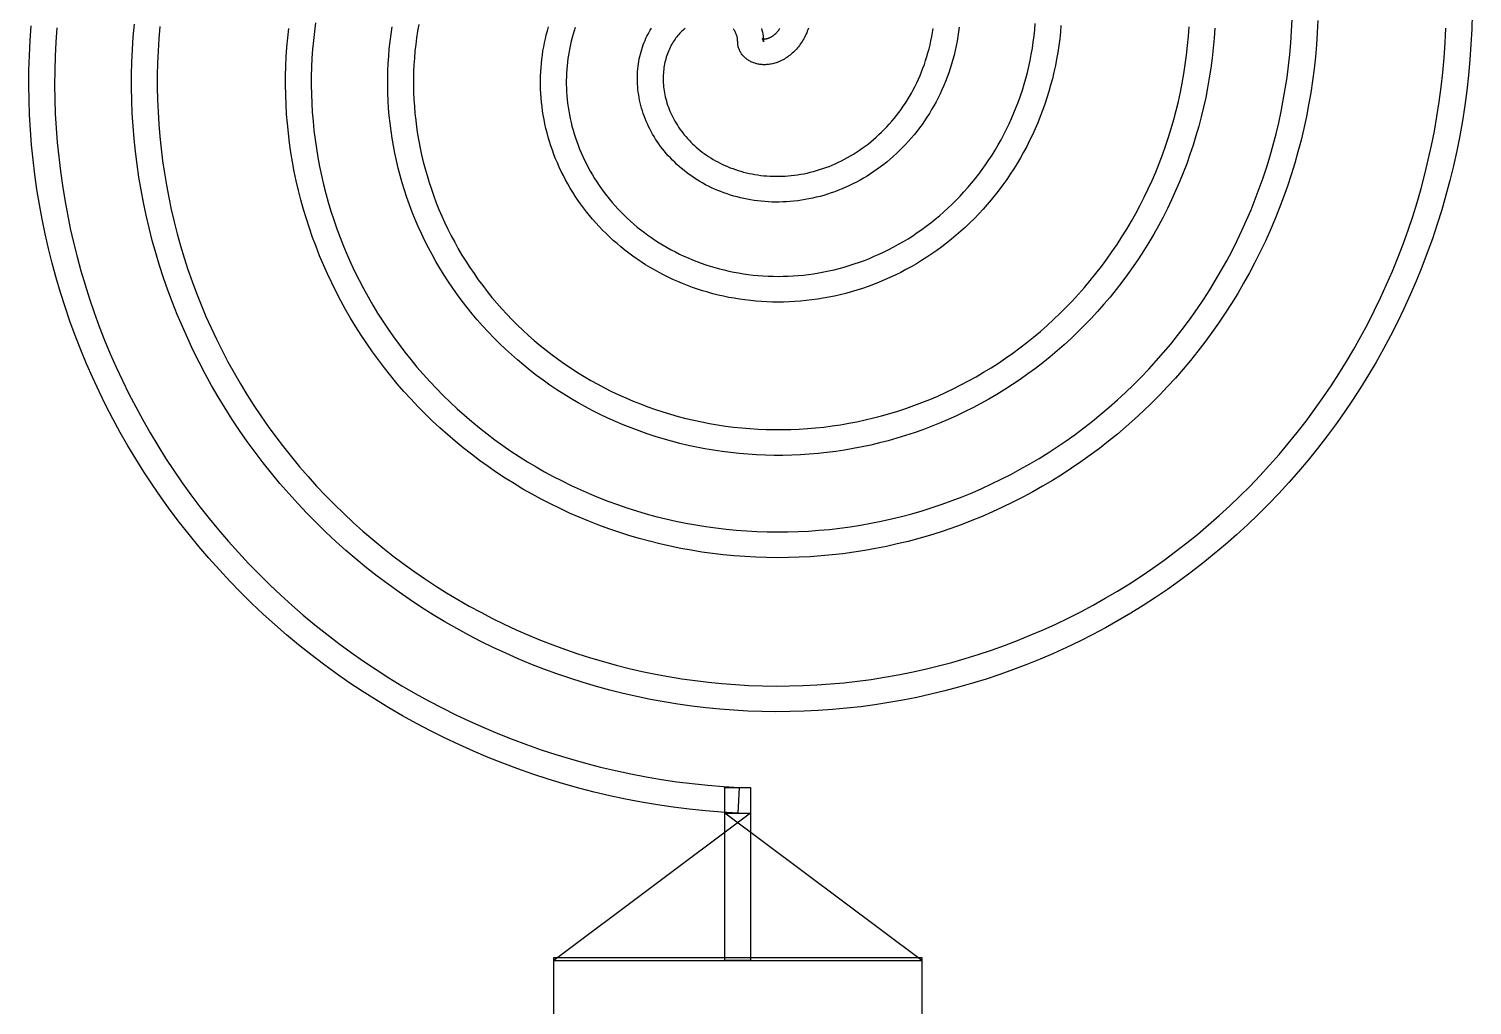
# Model space of a CAD drawing. Extents: x 3 to 23, y 13 to 118.
# Drawn here: x 3.07 to 22.68, y 52.09 to 65.36 of the extents above; entities that cross this region are included whole.
import ezdxf

# ---------------------------------------------------------------- set-up
doc = ezdxf.new("R2010")
doc.units = 0
doc.layers.get('0').update_dxf_attribs({"linetype": 'CONTINUOUS'})

msp = doc.modelspace()

# ---------------------------------------------------------------- linework, layer by layer
at = {"color": 0}
for points in [[(22.6789, 65.5694), (22.6731, 65.3599), (22.6628, 65.1508), (22.6481, 64.9421), (22.6292, 64.7342), (22.6057, 64.5268), (22.5781, 64.3203), (22.5461, 64.1146), (22.5099, 63.9097), (22.4693, 63.7061), (22.4246, 63.5036), (22.3757, 63.3022), (22.3226, 63.1022), (22.2654, 62.9036), (22.204, 62.7064), (22.1388, 62.5108), (22.0693, 62.3169), (21.996, 62.1247), (21.9188, 61.9343), (21.8375, 61.7458), (21.7525, 61.5593), (21.6636, 61.3749), (21.5711, 61.1925), (21.4747, 61.0124), (21.3749, 60.8344), (21.2713, 60.659), (21.1642, 60.486), (21.0536, 60.3153), (20.9397, 60.1472), (20.8224, 59.9819), (20.7017, 59.8192), (20.5778, 59.6593), (20.4507, 59.5022), (20.3204, 59.3481), (20.1872, 59.1968), (20.051, 59.0486), (19.9118, 58.9035), (19.7697, 58.7614), (19.625, 58.6226), (19.4774, 58.4871), (19.3272, 58.3547), (19.1746, 58.2258), (19.0193, 58.1003), (18.8618, 57.9782), (18.7018, 57.8596), (18.5396, 57.7444), (18.3751, 57.6331), (18.2086, 57.5251), (18.0401, 57.4208), (17.8696, 57.3204), (17.6974, 57.2236), (17.5232, 57.1306), (17.3474, 57.0413), (17.1699, 56.9558), (16.991, 56.8743), (16.8104, 56.7967), (16.6286, 56.7228), (16.4456, 56.6531), (16.2613, 56.5871), (16.0758, 56.5251), (15.8894, 56.4672), (15.7021, 56.4133), (15.5139, 56.3635), (15.3249, 56.3175), (15.1351, 56.2757), (14.9449, 56.2379), (14.754, 56.2042), (14.5628, 56.1744), (14.3712, 56.1489), (14.1794, 56.1274), (13.9875, 56.1099), (13.7954, 56.0964), (13.6033, 56.0871), (13.4114, 56.0818), (13.2196, 56.0806), (13.0279, 56.0832), (12.8368, 56.09), (12.646, 56.1008), (12.4557, 56.1157), (12.2661, 56.1344), (12.0771, 56.1571), (11.8889, 56.1839), (11.7016, 56.2144), (11.515, 56.2489), (11.3296, 56.2872), (11.1453, 56.3294), (10.9621, 56.3754), (10.7802, 56.4253), (10.5994, 56.4788), (10.4203, 56.536), (10.2425, 56.5969), (10.0663, 56.6615), (9.89165, 56.7297), (9.71892, 56.8015), (9.54779, 56.8768), (9.37847, 56.9556), (9.2111, 57.0376), (9.04585, 57.1233), (8.88249, 57.2122), (8.72125, 57.3044), (8.56222, 57.4), (8.40554, 57.4986), (8.25108, 57.6004), (8.09901, 57.7054), (7.94943, 57.8133), (7.80236, 57.9243), (7.65776, 58.0381), (7.51585, 58.1549), (7.37668, 58.2743), (7.24013, 58.3965), (7.10639, 58.5215), (6.97542, 58.6492), (6.84739, 58.7792), (6.72239, 58.9118), (6.60026, 59.0468), (6.48112, 59.1843), (6.36513, 59.3239), (6.25222, 59.4658), (6.14253, 59.6099), (6.03614, 59.756), (5.93278, 59.9042), (5.83279, 60.0542), (5.73611, 60.2061), (5.64279, 60.3599), (5.55279, 60.5154), (5.46625, 60.6725), (5.38319, 60.8311), (5.3036, 60.9914), (5.22738, 61.1529), (5.15483, 61.3158), (5.08572, 61.4801), (5.02029, 61.6456), (4.95833, 61.8119), (4.90001, 61.9796), (4.84526, 62.1481), (4.79417, 62.3175), (4.74681, 62.4876), (4.70307, 62.6586), (4.66292, 62.8301), (4.62651, 63.0024), (4.59375, 63.1749), (4.56472, 63.3479), (4.53928, 63.5214), (4.51764, 63.695), (4.49957, 63.8687), (4.48529, 64.0426), (4.47461, 64.2165), (4.46767, 64.3904), (4.46446, 64.5642), (4.46474, 64.7376), (4.46875, 64.9108), (4.4764, 65.0837), (4.48779, 65.2561), (4.50265, 65.4281)], [(3.4496, 65.3783), (3.43599, 65.1843), (3.42638, 64.99), (3.42096, 64.7951), (3.4196, 64.6), (3.42236, 64.4046), (3.42914, 64.209), (3.44026, 64.0135), (3.45529, 63.8179), (3.47461, 63.6225), (3.49804, 63.4274), (3.52556, 63.2324), (3.55724, 63.0379), (3.59293, 62.8438), (3.63292, 62.6503), (3.67692, 62.4574), (3.72499, 62.2653), (3.77724, 62.0739), (3.83361, 61.8835), (3.89388, 61.694), (3.95833, 61.5057), (4.02681, 61.3186), (4.09928, 61.1326), (4.17583, 60.9481), (4.25624, 60.7649), (4.34056, 60.5833), (4.42876, 60.4032), (4.521, 60.2249), (4.61697, 60.0482), (4.71679, 59.8735), (4.82026, 59.7007), (4.92763, 59.5299), (5.03874, 59.3611), (5.15332, 59.1946), (5.27165, 59.0303), (5.39361, 58.8682), (5.51904, 58.7086), (5.64789, 58.5515), (5.78028, 58.3971), (5.91596, 58.2451), (6.05501, 58.096), (6.19738, 57.9496), (6.34293, 57.806), (6.49164, 57.6654), (6.64344, 57.5278), (6.79833, 57.3932), (6.95611, 57.2617), (7.11697, 57.1335), (7.28054, 57.0085), (7.44694, 56.8868), (7.6161, 56.7686), (7.78792, 56.6538), (7.96224, 56.5425), (8.13917, 56.4347), (8.31847, 56.3306), (8.50017, 56.2301), (8.68419, 56.1333), (8.87028, 56.0404), (9.0586, 55.9513), (9.24903, 55.8661), (9.4414, 55.7847), (9.63558, 55.7074), (9.83165, 55.634), (10.0295, 55.5649), (10.2289, 55.4996), (10.4298, 55.4386), (10.6324, 55.3818), (10.8361, 55.3292), (11.0412, 55.2807), (11.2476, 55.2365), (11.4551, 55.1967), (11.6636, 55.1613), (11.873, 55.1301), (12.0835, 55.1033), (12.2944, 55.081), (12.5062, 55.0631), (12.7185, 55.0494), (12.7, 54.7), (12.7, 54.7), (12.4803, 54.714), (12.2612, 54.7325), (12.0429, 54.7557), (11.8253, 54.7833), (11.6086, 54.8156), (11.3928, 54.8524), (11.1781, 54.8936), (10.9645, 54.9392), (10.7522, 54.9893), (10.5412, 55.0437), (10.3317, 55.1026), (10.1236, 55.1658), (9.91721, 55.2333), (9.71251, 55.305), (9.5096, 55.3808), (9.30849, 55.461), (9.10932, 55.5451), (8.91222, 55.6333), (8.71724, 55.7257), (8.52447, 55.8218), (8.33404, 55.9221), (8.14583, 56.0261), (7.96029, 56.1339), (7.77707, 56.2454), (7.59651, 56.3607), (7.41862, 56.4796), (7.24349, 56.6021), (7.07113, 56.7282), (6.90153, 56.8576), (6.73503, 56.9904), (6.5715, 57.1265), (6.41114, 57.266), (6.2539, 57.4086), (6.09972, 57.5542), (5.949, 57.7029), (5.80154, 57.8546), (5.6575, 58.0092), (5.51682, 58.1665), (5.37972, 58.3267), (5.2461, 58.4894), (5.1161, 58.6549), (4.98986, 58.8228), (4.86724, 58.9931), (4.74832, 59.1657), (4.63336, 59.3406), (4.52208, 59.5176), (4.41471, 59.6967), (4.31125, 59.8779), (4.21164, 60.061), (4.11626, 60.2458), (4.02474, 60.4325), (3.93722, 60.6208), (3.85389, 60.8107), (3.77458, 61.0021), (3.69943, 61.1949), (3.62847, 61.389), (3.56168, 61.5843), (3.49903, 61.7807), (3.44054, 61.9782), (3.38639, 62.1767), (3.33653, 62.376), (3.29085, 62.576), (3.24946, 62.7767), (3.21235, 62.9781), (3.17947, 63.1799), (3.15099, 63.3821), (3.12668, 63.5846), (3.10667, 63.7874), (3.09099, 63.9901), (3.07958, 64.1931), (3.07249, 64.396), (3.06961, 64.5987), (3.07096, 64.8012), (3.07667, 65.0035), (3.08664, 65.2051), (3.10069, 65.4065)], [(4.85097, 65.3942), (4.83664, 65.2296), (4.82596, 65.0646), (4.81863, 64.899), (4.81472, 64.7332), (4.81429, 64.5671), (4.81749, 64.4007), (4.82417, 64.2343), (4.83431, 64.0676), (4.84804, 63.9011), (4.86529, 63.7347), (4.88612, 63.5683), (4.91043, 63.4024), (4.93821, 63.2365), (4.96957, 63.0711), (5.00456, 62.9063), (5.04292, 62.7418), (5.08485, 62.5781), (5.13043, 62.415), (5.17931, 62.2526), (5.23167, 62.0911), (5.28765, 61.9306), (5.34694, 61.771), (5.40972, 61.6124), (5.47597, 61.455), (5.54557, 61.2987), (5.6186, 61.1439), (5.69488, 60.9903), (5.77458, 60.8381), (5.85764, 60.6875), (5.9439, 60.5383), (6.03331, 60.391), (6.12608, 60.2451), (6.22194, 60.1013), (6.32096, 59.9592), (6.42318, 59.819), (6.52849, 59.6808), (6.63683, 59.5447), (6.74804, 59.4107), (6.86219, 59.2789), (6.97944, 59.1493), (7.09944, 59.0221), (7.22239, 58.8972), (7.34793, 58.7747), (7.47624, 58.6549), (7.60736, 58.5375), (7.741, 58.4228), (7.87722, 58.3107), (8.01594, 58.2015), (8.15722, 58.095), (8.30083, 57.9914), (8.44683, 57.8906), (8.59517, 57.7928), (8.74556, 57.6981), (8.89833, 57.6064), (9.05306, 57.5178), (9.20985, 57.4324), (9.36876, 57.3501), (9.52946, 57.2712), (9.69206, 57.1956), (9.85639, 57.1233), (10.0225, 57.0543), (10.1902, 56.9889), (10.3594, 56.9268), (10.5303, 56.8683), (10.7025, 56.8132), (10.876, 56.7618), (11.0508, 56.714), (11.2269, 56.6697), (11.404, 56.6292), (11.5824, 56.5924), (11.7615, 56.5592), (11.9417, 56.5299), (12.1225, 56.5042), (12.3041, 56.4824), (12.4865, 56.4643), (12.6694, 56.45), (12.8529, 56.4397), (13.0367, 56.4332), (13.2208, 56.4304), (13.4053, 56.4317), (13.59, 56.4368), (13.7747, 56.4458), (13.9594, 56.4588), (14.144, 56.4756), (14.3285, 56.4963), (14.5128, 56.5208), (14.6968, 56.5494), (14.8803, 56.5819), (15.0633, 56.6182), (15.2458, 56.6585), (15.4278, 56.7026), (15.6089, 56.7507), (15.7892, 56.8025), (15.9685, 56.8583), (16.1469, 56.9179), (16.3243, 56.9812), (16.5006, 57.0485), (16.6754, 57.1196), (16.8492, 57.1943), (17.0214, 57.2728), (17.1922, 57.355), (17.3615, 57.441), (17.5292, 57.5306), (17.695, 57.6238), (17.8592, 57.7204), (18.0214, 57.8208), (18.1818, 57.9247), (18.3401, 58.0321), (18.4962, 58.1429), (18.6503, 58.2571), (18.8021, 58.3747), (18.9517, 58.4956), (19.0987, 58.6197), (19.2433, 58.7472), (19.3854, 58.8778), (19.5249, 59.0115), (19.6617, 59.1483), (19.7958, 59.2882), (19.9271, 59.431), (20.0554, 59.5767), (20.181, 59.7251), (20.3033, 59.8765), (20.4228, 60.0307), (20.539, 60.1875), (20.6521, 60.3468), (20.7619, 60.5087), (20.8685, 60.6732), (20.9717, 60.84), (21.0715, 61.0092), (21.1678, 61.1806), (21.2607, 61.3542), (21.3499, 61.53), (21.4356, 61.7079), (21.5175, 61.8876), (21.5958, 62.0694), (21.6703, 62.2529), (21.7411, 62.4383), (21.8079, 62.6253), (21.871, 62.8139), (21.9301, 63.004), (21.9853, 63.1956), (22.0365, 63.3885), (22.0836, 63.5826), (22.1268, 63.7779), (22.1658, 63.9744), (22.2008, 64.1719), (22.2317, 64.3703), (22.2583, 64.5696), (22.281, 64.7696), (22.2993, 64.9703), (22.3133, 65.1717), (22.3233, 65.3733)], [(20.5814, 65.4778), (20.574, 65.3122), (20.5633, 65.1472), (20.549, 64.9826), (20.5314, 64.8186), (20.5103, 64.6554), (20.4857, 64.4928), (20.4578, 64.331), (20.4265, 64.17), (20.3919, 64.01), (20.354, 63.851), (20.3129, 63.6931), (20.2685, 63.5362), (20.2208, 63.3807), (20.17, 63.2264), (20.116, 63.0735), (20.0589, 62.9218), (19.9988, 62.7717), (19.9354, 62.6231), (19.8692, 62.4761), (19.7999, 62.3308), (19.7276, 62.1871), (19.6526, 62.0453), (19.5746, 61.9051), (19.4939, 61.7671), (19.4103, 61.6308), (19.324, 61.4965), (19.2351, 61.3644), (19.1436, 61.2343), (19.0494, 61.1064), (18.9528, 60.9807), (18.8536, 60.8572), (18.7521, 60.7361), (18.6482, 60.6174), (18.5419, 60.501), (18.4335, 60.3869), (18.3228, 60.2754), (18.2099, 60.1665), (18.0949, 60.0601), (17.9779, 59.9564), (17.8589, 59.8553), (17.7381, 59.7568), (17.6153, 59.6611), (17.4908, 59.5682), (17.3646, 59.4781), (17.2367, 59.3907), (17.1071, 59.3061), (16.976, 59.2244), (16.8433, 59.1458), (16.7094, 59.07), (16.574, 58.9972), (16.4374, 58.9274), (16.2996, 58.8606), (16.1606, 58.7967), (16.0204, 58.736), (15.8793, 58.6782), (15.7372, 58.6236), (15.5942, 58.5721), (15.4504, 58.5236), (15.3058, 58.4782), (15.1606, 58.4361), (15.0147, 58.3969), (14.8683, 58.3611), (14.7214, 58.3283), (14.574, 58.2987), (14.4264, 58.2722), (14.2785, 58.2489), (14.1303, 58.2288), (13.9819, 58.2118), (13.8335, 58.1979), (13.685, 58.1874), (13.5367, 58.1797), (13.3883, 58.1754), (13.2403, 58.1742), (13.0925, 58.176), (12.945, 58.181), (12.7978, 58.189), (12.6511, 58.2001), (12.505, 58.2144), (12.3593, 58.2317), (12.2145, 58.2519), (12.0702, 58.2753), (11.9267, 58.3017), (11.784, 58.331), (11.6422, 58.3632), (11.5014, 58.3983), (11.3615, 58.4364), (11.2228, 58.4774), (11.0851, 58.5211), (10.9487, 58.5678), (10.8135, 58.6171), (10.6796, 58.6693), (10.5471, 58.7242), (10.416, 58.7817), (10.2862, 58.8418), (10.158, 58.9047), (10.0315, 58.9701), (9.90653, 59.0381), (9.78321, 59.1085), (9.66168, 59.1814), (9.54194, 59.2567), (9.42389, 59.3343), (9.30778, 59.4144), (9.19362, 59.4967), (9.08138, 59.5813), (8.97114, 59.6681), (8.8629, 59.7569), (8.75694, 59.8481), (8.65294, 59.9411), (8.55111, 60.0361), (8.45156, 60.1332), (8.35417, 60.2322), (8.259, 60.3331), (8.16624, 60.4356), (8.07585, 60.54), (7.98779, 60.646), (7.90224, 60.7538), (7.81901, 60.8631), (7.73833, 60.9739), (7.66, 61.0862), (7.58431, 61.2), (7.51124, 61.315), (7.44069, 61.4315), (7.37261, 61.5492), (7.30735, 61.6681), (7.24457, 61.7881), (7.18457, 61.9092), (7.12706, 62.0313), (7.07238, 62.1543), (7.0204, 62.2782), (6.97114, 62.4031), (6.92458, 62.5286), (6.88086, 62.655), (6.83974, 62.7819), (6.80154, 62.9096), (6.76594, 63.0378), (6.73318, 63.1664), (6.70335, 63.2954), (6.67611, 63.4249), (6.65181, 63.5546), (6.63015, 63.6846), (6.61139, 63.8147), (6.59526, 63.945), (6.58208, 64.0753), (6.5715, 64.2057), (6.56392, 64.336), (6.55886, 64.4662), (6.55681, 64.5963), (6.55735, 64.726), (6.56071, 64.8556), (6.56668, 64.9847), (6.57542, 65.1135), (6.58681, 65.2418), (6.60097, 65.3696)], [(6.96431, 65.4474), (6.94846, 65.3275), (6.93511, 65.2071), (6.92432, 65.0861), (6.91613, 64.9647), (6.91043, 64.8429), (6.90722, 64.7208), (6.90679, 64.5983), (6.90875, 64.4757), (6.91347, 64.3529), (6.92068, 64.23), (6.93056, 64.1071), (6.94303, 63.984), (6.95817, 63.8611), (6.97597, 63.7382), (6.99636, 63.6156), (7.01942, 63.4932), (7.04497, 63.371), (7.07335, 63.2492), (7.10433, 63.1276), (7.13781, 63.0067), (7.17389, 62.8861), (7.21278, 62.7661), (7.25401, 62.6468), (7.29807, 62.5282), (7.34457, 62.4101), (7.39378, 62.2931), (7.44542, 62.1768), (7.49972, 62.0614), (7.55653, 61.9468), (7.61567, 61.8335), (7.67751, 61.721), (7.74181, 61.6097), (7.8086, 61.4996), (7.87776, 61.3908), (7.94933, 61.2832), (8.02333, 61.1769), (8.09972, 61.0721), (8.1785, 60.9686), (8.25944, 60.8667), (8.34278, 60.7664), (8.42833, 60.6675), (8.51628, 60.5704), (8.60622, 60.475), (8.69835, 60.3813), (8.79264, 60.2894), (8.88906, 60.1993), (8.98753, 60.1112), (9.08806, 60.025), (9.19054, 59.9408), (9.29497, 59.8586), (9.40126, 59.7785), (9.50944, 59.7004), (9.61947, 59.6246), (9.73122, 59.551), (9.84483, 59.4796), (9.96013, 59.4106), (10.0769, 59.3438), (10.1954, 59.2793), (10.3154, 59.2174), (10.437, 59.1578), (10.5598, 59.1007), (10.6843, 59.0461), (10.81, 58.994), (10.9371, 58.9446), (11.0653, 58.8978), (11.1947, 58.8535), (11.3254, 58.8119), (11.4571, 58.7731), (11.5897, 58.7369), (11.7233, 58.7036), (11.8579, 58.6731), (11.9935, 58.6453), (12.1297, 58.6203), (12.2667, 58.5981), (12.4043, 58.5787), (12.5425, 58.5624), (12.6814, 58.5489), (12.8207, 58.5383), (12.9604, 58.5307), (13.1005, 58.5258), (13.241, 58.5242), (13.3817, 58.5253), (13.5226, 58.5294), (13.6636, 58.5367), (13.8047, 58.5468), (13.9457, 58.56), (14.0868, 58.5761), (14.2276, 58.5953), (14.3683, 58.6174), (14.5088, 58.6425), (14.6487, 58.6707), (14.7885, 58.7018), (14.9278, 58.736), (15.0665, 58.7732), (15.2047, 58.8133), (15.3422, 58.8564), (15.479, 58.9025), (15.615, 58.9515), (15.7503, 59.0035), (15.8846, 59.0585), (16.0179, 59.1163), (16.1501, 59.1771), (16.2814, 59.2407), (16.4115, 59.3071), (16.5403, 59.3765), (16.6679, 59.4486), (16.7942, 59.5236), (16.9189, 59.6013), (17.0424, 59.6818), (17.1642, 59.765), (17.2844, 59.8508), (17.4031, 59.9393), (17.52, 60.0306), (17.6351, 60.1243), (17.7485, 60.2207), (17.8599, 60.3196), (17.9694, 60.4208), (18.0769, 60.5247), (18.1825, 60.631), (18.286, 60.7396), (18.3872, 60.8506), (18.4863, 60.9638), (18.5831, 61.0793), (18.6776, 61.1969), (18.7697, 61.3168), (18.8596, 61.4387), (18.9468, 61.5628), (19.0317, 61.6889), (19.1139, 61.8169), (19.1936, 61.9468), (19.2706, 62.0786), (19.345, 62.2122), (19.4167, 62.3476), (19.4856, 62.4846), (19.5517, 62.6233), (19.6149, 62.7636), (19.6753, 62.9054), (19.7326, 63.0487), (19.7872, 63.1933), (19.8388, 63.3394), (19.8874, 63.4867), (19.9328, 63.6353), (19.9751, 63.785), (20.0144, 63.9357), (20.0507, 64.0876), (20.0838, 64.2404), (20.1136, 64.394), (20.1401, 64.5486), (20.1636, 64.7039), (20.1837, 64.8599), (20.2007, 65.0165), (20.2143, 65.1737), (20.2246, 65.3314), (20.2317, 65.4896)], [(19.1828, 65.3721), (19.1735, 65.236), (19.1614, 65.1003), (19.1465, 64.965), (19.1288, 64.8306), (19.1082, 64.6965), (19.0849, 64.5633), (19.0587, 64.4308), (19.0299, 64.2992), (18.9982, 64.1685), (18.964, 64.0386), (18.9271, 63.9097), (18.8875, 63.7819), (18.8453, 63.6553), (18.8004, 63.5297), (18.7531, 63.4054), (18.7032, 63.2822), (18.6508, 63.1604), (18.596, 63.04), (18.5388, 62.921), (18.4792, 62.8035), (18.4171, 62.6874), (18.3528, 62.5728), (18.2861, 62.4599), (18.2172, 62.3486), (18.1463, 62.239), (18.0729, 62.1311), (17.9976, 62.025), (17.9201, 61.9207), (17.8407, 61.8183), (17.7592, 61.7178), (17.6757, 61.6192), (17.5904, 61.5225), (17.5032, 61.4279), (17.4142, 61.3353), (17.3233, 61.2447), (17.2308, 61.1564), (17.1367, 61.0701), (17.0408, 60.986), (16.9435, 60.9042), (16.8446, 60.8244), (16.7443, 60.7471), (16.6425, 60.6719), (16.5393, 60.5992), (16.4349, 60.5287), (16.3292, 60.4606), (16.2222, 60.3949), (16.114, 60.3315), (16.0049, 60.2707), (15.8946, 60.2122), (15.7833, 60.1561), (15.6711, 60.1026), (15.5581, 60.0515), (15.4442, 60.0031), (15.3294, 59.9571), (15.214, 59.9135), (15.0979, 59.8725), (14.9813, 59.8342), (14.864, 59.7982), (14.7462, 59.765), (14.6281, 59.7342), (14.5096, 59.706), (14.3907, 59.6804), (14.2714, 59.6574), (14.1521, 59.6368), (14.0325, 59.6189), (13.9128, 59.6036), (13.7931, 59.5908), (13.6733, 59.5807), (13.5536, 59.5729), (13.434, 59.5679), (13.3146, 59.5653), (13.1954, 59.5653), (13.0766, 59.5678), (12.9578, 59.5728), (12.8396, 59.5803), (12.7218, 59.5903), (12.6044, 59.6026), (12.4876, 59.6176), (12.3714, 59.6349), (12.2559, 59.6547), (12.1409, 59.6768), (12.0268, 59.7014), (11.9134, 59.7283), (11.8008, 59.7575), (11.6892, 59.789), (11.5784, 59.8229), (11.4686, 59.859), (11.3599, 59.8974), (11.2522, 59.9379), (11.1456, 59.9807), (11.0402, 60.0256), (10.936, 60.0726), (10.8329, 60.1217), (10.7312, 60.1729), (10.6309, 60.2261), (10.5318, 60.2814), (10.4342, 60.3386), (10.3381, 60.3976), (10.2433, 60.4586), (10.1501, 60.5215), (10.0585, 60.5862), (9.96847, 60.6528), (9.88015, 60.721), (9.79335, 60.791), (9.70833, 60.8625), (9.62483, 60.9358), (9.54335, 61.0106), (9.46349, 61.0869), (9.38558, 61.1649), (9.30946, 61.2442), (9.23514, 61.325), (9.16265, 61.4071), (9.09224, 61.4906), (9.0236, 61.5754), (8.95708, 61.6614), (8.89253, 61.7486), (8.83003, 61.8369), (8.76942, 61.9265), (8.71083, 62.0169), (8.65446, 62.1086), (8.60015, 62.2011), (8.54779, 62.2946), (8.49761, 62.3889), (8.44971, 62.484), (8.40375, 62.58), (8.36003, 62.6767), (8.31847, 62.774), (8.27903, 62.8719), (8.24181, 62.9706), (8.20682, 63.0697), (8.17389, 63.1693), (8.14333, 63.2693), (8.11486, 63.3697), (8.0886, 63.4706), (8.06456, 63.5717), (8.04264, 63.6731), (8.02306, 63.7746), (8.00569, 63.8762), (7.9904, 63.9782), (7.97737, 64.08), (7.96653, 64.1819), (7.9579, 64.2838), (7.95156, 64.3856), (7.94721, 64.4872), (7.94515, 64.5886), (7.94526, 64.6899), (7.94738, 64.791), (7.95182, 64.8917), (7.95817, 64.9919), (7.96679, 65.0918), (7.97749, 65.1913), (7.99029, 65.2903), (8.00515, 65.3888)], [(8.36638, 65.4233), (8.35069, 65.3329), (8.33697, 65.2418), (8.32514, 65.1501), (8.31526, 65.0582), (8.30724, 64.9657), (8.30126, 64.8728), (8.29719, 64.7796), (8.29514, 64.686), (8.29514, 64.5922), (8.2971, 64.4982), (8.301, 64.4039), (8.30697, 64.3096), (8.315, 64.2151), (8.32497, 64.1207), (8.33708, 64.0263), (8.35124, 63.9317), (8.36735, 63.8374), (8.38558, 63.7431), (8.40582, 63.649), (8.42817, 63.5551), (8.45247, 63.4615), (8.479, 63.3683), (8.50749, 63.2754), (8.53792, 63.1828), (8.57053, 63.0907), (8.60514, 62.999), (8.64182, 62.9081), (8.68039, 62.8175), (8.72114, 62.7276), (8.76372, 62.6383), (8.80849, 62.5499), (8.85514, 62.4621), (8.90375, 62.3751), (8.95432, 62.289), (9.00678, 62.2037), (9.06142, 62.1196), (9.11778, 62.0362), (9.176, 61.9539), (9.23611, 61.8726), (9.29818, 61.7925), (9.36208, 61.7135), (9.42779, 61.6357), (9.49511, 61.5592), (9.56446, 61.4839), (9.63542, 61.4099), (9.70817, 61.3372), (9.78267, 61.266), (9.85872, 61.1962), (9.93653, 61.1279), (10.0158, 61.061), (10.0968, 60.9957), (10.1795, 60.9321), (10.2635, 60.87), (10.349, 60.8096), (10.436, 60.7508), (10.5245, 60.6939), (10.6143, 60.6386), (10.7056, 60.5853), (10.7981, 60.5336), (10.8919, 60.4839), (10.9869, 60.436), (11.0832, 60.3901), (11.1807, 60.3461), (11.2793, 60.3042), (11.379, 60.2642), (11.4797, 60.2263), (11.5815, 60.1903), (11.6842, 60.1565), (11.7879, 60.1249), (11.8924, 60.0953), (11.9978, 60.0679), (12.1039, 60.0428), (12.2108, 60.0199), (12.3185, 59.999), (12.4268, 59.9806), (12.5357, 59.9643), (12.6451, 59.9503), (12.755, 59.9386), (12.8654, 59.9293), (12.9762, 59.9222), (13.0875, 59.9176), (13.199, 59.9153), (13.3108, 59.9153), (13.4228, 59.9176), (13.535, 59.9225), (13.6472, 59.9297), (13.7596, 59.9393), (13.872, 59.9513), (13.9843, 59.9657), (14.0965, 59.9825), (14.2086, 60.0017), (14.3206, 60.0233), (14.4322, 60.0474), (14.5436, 60.0739), (14.6546, 60.1026), (14.7651, 60.134), (14.8754, 60.1678), (14.985, 60.2037), (15.094, 60.2424), (15.2025, 60.2832), (15.3104, 60.3265), (15.4175, 60.3721), (15.5237, 60.4201), (15.6293, 60.4704), (15.7339, 60.5231), (15.8376, 60.5781), (15.9404, 60.6354), (16.0421, 60.695), (16.1426, 60.7568), (16.2422, 60.821), (16.3406, 60.8872), (16.4376, 60.9557), (16.5335, 61.0265), (16.6279, 61.0993), (16.7211, 61.1743), (16.8128, 61.2515), (16.9031, 61.3307), (16.9917, 61.4119), (17.0789, 61.4953), (17.1644, 61.5806), (17.2483, 61.6678), (17.3306, 61.7569), (17.411, 61.8481), (17.4896, 61.941), (17.5664, 62.0358), (17.6414, 62.1324), (17.7144, 62.2307), (17.7854, 62.3307), (17.8546, 62.4325), (17.9217, 62.5358), (17.9865, 62.6408), (18.0494, 62.7475), (18.1101, 62.8556), (18.1688, 62.965), (18.225, 63.0761), (18.279, 63.1885), (18.3308, 63.3021), (18.3803, 63.4171), (18.4274, 63.5333), (18.4721, 63.6508), (18.5144, 63.7693), (18.5543, 63.889), (18.5917, 64.0099), (18.6265, 64.1315), (18.6589, 64.2542), (18.6887, 64.3778), (18.716, 64.5022), (18.7407, 64.6274), (18.7628, 64.7533), (18.7822, 64.88), (18.799, 65.0072), (18.8132, 65.135), (18.8246, 65.2633), (18.8333, 65.3921)], [(17.0928, 65.4112), (17.0847, 65.3188), (17.0749, 65.2267), (17.0631, 65.135), (17.0493, 65.044), (17.0336, 64.9535), (17.0161, 64.8635), (16.9968, 64.7742), (16.9756, 64.6856), (16.9525, 64.5976), (16.9276, 64.5104), (16.9011, 64.424), (16.8726, 64.3385), (16.8425, 64.2538), (16.8107, 64.1699), (16.7772, 64.0869), (16.7421, 64.005), (16.7051, 63.924), (16.6668, 63.8442), (16.6268, 63.7653), (16.5851, 63.6874), (16.5421, 63.6107), (16.4974, 63.5351), (16.4514, 63.4608), (16.4037, 63.3876), (16.3549, 63.3157), (16.3044, 63.245), (16.2528, 63.1757), (16.1999, 63.1075), (16.1456, 63.0408), (16.09, 62.9754), (16.0332, 62.9114), (15.9753, 62.8487), (15.9161, 62.7876), (15.8558, 62.7279), (15.7946, 62.6696), (15.7321, 62.6129), (15.6688, 62.5576), (15.6044, 62.5039), (15.539, 62.4517), (15.4728, 62.401), (15.4057, 62.3519), (15.3378, 62.3044), (15.269, 62.2585), (15.1996, 62.2143), (15.1293, 62.1715), (15.0585, 62.1306), (14.9868, 62.0911), (14.9147, 62.0535), (14.8419, 62.0174), (14.7686, 61.9829), (14.6949, 61.9501), (14.6207, 61.9192), (14.546, 61.8897), (14.471, 61.8621), (14.3956, 61.8361), (14.3199, 61.8118), (14.2439, 61.7892), (14.1676, 61.7683), (14.0913, 61.7492), (14.0147, 61.7317), (13.9381, 61.7158), (13.8613, 61.7017), (13.7844, 61.6893), (13.7076, 61.6785), (13.6309, 61.6694), (13.5541, 61.6619), (13.4775, 61.6563), (13.401, 61.6522), (13.3247, 61.6497), (13.2486, 61.649), (13.1726, 61.6499), (13.0971, 61.6522), (13.0218, 61.6564), (12.9468, 61.6619), (12.8723, 61.6693), (12.7982, 61.6781), (12.7244, 61.6885), (12.6513, 61.7004), (12.5784, 61.7139), (12.5064, 61.7288), (12.4347, 61.7453), (12.3638, 61.7632), (12.2935, 61.7825), (12.2237, 61.8033), (12.1547, 61.8257), (12.0864, 61.8493), (12.0189, 61.8743), (11.9522, 61.9007), (11.8862, 61.9285), (11.8211, 61.9575), (11.7569, 61.9878), (11.6935, 62.0193), (11.6311, 62.0522), (11.5696, 62.0862), (11.509, 62.1215), (11.4494, 62.1579), (11.3908, 62.1956), (11.3332, 62.2342), (11.2767, 62.274), (11.2212, 62.3149), (11.1669, 62.3568), (11.1136, 62.3997), (11.0615, 62.4436), (11.0106, 62.4885), (10.9607, 62.5342), (10.9119, 62.5808), (10.8646, 62.6283), (10.8182, 62.6768), (10.7732, 62.726), (10.7293, 62.776), (10.6868, 62.8267), (10.6454, 62.8781), (10.6054, 62.9303), (10.5667, 62.9831), (10.5292, 63.0365), (10.4929, 63.0906), (10.4581, 63.1451), (10.4246, 63.2001), (10.3924, 63.2558), (10.3614, 63.3119), (10.3318, 63.3685), (10.3036, 63.4254), (10.2767, 63.4828), (10.2511, 63.5406), (10.2269, 63.5985), (10.204, 63.6568), (10.1826, 63.7154), (10.1625, 63.7742), (10.1436, 63.8332), (10.1263, 63.8922), (10.1101, 63.9515), (10.0954, 64.011), (10.0821, 64.0704), (10.07, 64.1299), (10.0593, 64.1893), (10.05, 64.2489), (10.0419, 64.3083), (10.0352, 64.3676), (10.0297, 64.4269), (10.0257, 64.486), (10.0229, 64.545), (10.0214, 64.6038), (10.0211, 64.6622), (10.0222, 64.7206), (10.0246, 64.7785), (10.0281, 64.8362), (10.0329, 64.8936), (10.0389, 64.9507), (10.0461, 65.0072), (10.0546, 65.0635), (10.0642, 65.1193), (10.075, 65.1746), (10.087, 65.2294), (10.1, 65.2839), (10.1143, 65.3376), (10.1296, 65.391)], [(10.494, 65.3807), (10.479, 65.3358), (10.4648, 65.2904), (10.4517, 65.2446), (10.4395, 65.1982), (10.4281, 65.1513), (10.4178, 65.1039), (10.4085, 65.056), (10.4001, 65.0078), (10.3928, 64.9592), (10.3865, 64.91), (10.3814, 64.8607), (10.3772, 64.8108), (10.374, 64.7608), (10.3721, 64.7104), (10.3711, 64.6597), (10.3714, 64.6089), (10.3726, 64.5578), (10.3752, 64.5064), (10.3786, 64.4549), (10.3834, 64.4032), (10.3892, 64.3514), (10.3963, 64.2996), (10.4045, 64.2476), (10.4137, 64.1956), (10.4243, 64.1435), (10.436, 64.0915), (10.4489, 64.0396), (10.4631, 63.9876), (10.4783, 63.9357), (10.4947, 63.884), (10.5125, 63.8324), (10.5314, 63.781), (10.5514, 63.7297), (10.5726, 63.6788), (10.5952, 63.6279), (10.6189, 63.5775), (10.6438, 63.5274), (10.6697, 63.4775), (10.6971, 63.4281), (10.7254, 63.379), (10.7552, 63.3303), (10.7858, 63.2821), (10.8178, 63.2343), (10.851, 63.1871), (10.8852, 63.1404), (10.9207, 63.0943), (10.9573, 63.0487), (10.995, 63.0039), (11.0339, 62.9596), (11.0737, 62.916), (11.1149, 62.8731), (11.157, 62.8308), (11.2001, 62.7894), (11.2445, 62.7488), (11.2897, 62.7089), (11.3361, 62.6699), (11.3835, 62.6317), (11.432, 62.5944), (11.4812, 62.5581), (11.5317, 62.5226), (11.5829, 62.4881), (11.6351, 62.4546), (11.6883, 62.4221), (11.7423, 62.3907), (11.7972, 62.3603), (11.8531, 62.3308), (11.9097, 62.3026), (11.9671, 62.2756), (12.0254, 62.2496), (12.0843, 62.2247), (12.144, 62.2011), (12.2046, 62.1788), (12.2657, 62.1576), (12.3275, 62.1376), (12.39, 62.119), (12.4531, 62.1015), (12.5168, 62.0856), (12.5811, 62.0707), (12.6458, 62.0574), (12.7113, 62.0453), (12.777, 62.0344), (12.8432, 62.0251), (12.9099, 62.0172), (12.9769, 62.0107), (13.0444, 62.0056), (13.1122, 62.0019), (13.1803, 61.9997), (13.2486, 61.999), (13.3172, 61.9997), (13.3861, 62.0018), (13.4551, 62.0056), (13.5241, 62.0107), (13.5935, 62.0174), (13.6628, 62.0256), (13.7322, 62.0353), (13.8017, 62.0465), (13.871, 62.0593), (13.9403, 62.0736), (14.0096, 62.0894), (14.0787, 62.1068), (14.1476, 62.1257), (14.2165, 62.1462), (14.285, 62.1682), (14.3533, 62.1918), (14.4214, 62.2168), (14.489, 62.2435), (14.5564, 62.2717), (14.6233, 62.3014), (14.6899, 62.3325), (14.7558, 62.3653), (14.8214, 62.3996), (14.8864, 62.4353), (14.9508, 62.4726), (15.0146, 62.5114), (15.0778, 62.5517), (15.1403, 62.5935), (15.2021, 62.6367), (15.2632, 62.6812), (15.3235, 62.7274), (15.3829, 62.7749), (15.4415, 62.8239), (15.4993, 62.8742), (15.5563, 62.926), (15.6121, 62.979), (15.6671, 63.0335), (15.721, 63.0893), (15.7739, 63.1464), (15.8257, 63.2049), (15.8764, 63.2646), (15.926, 63.3256), (15.9744, 63.3876), (16.0217, 63.4511), (16.0676, 63.5157), (16.1124, 63.5814), (16.1558, 63.6483), (16.1979, 63.7164), (16.2387, 63.7856), (16.2782, 63.8557), (16.3164, 63.9269), (16.3529, 63.9992), (16.3882, 64.0724), (16.4219, 64.1465), (16.4542, 64.2217), (16.4849, 64.2976), (16.514, 64.3744), (16.5417, 64.4522), (16.5676, 64.5307), (16.5921, 64.61), (16.6149, 64.69), (16.6361, 64.7707), (16.6556, 64.8521), (16.6733, 64.934), (16.6894, 65.0167), (16.7038, 65.0999), (16.7164, 65.1836), (16.7272, 65.2678), (16.7364, 65.3524), (16.7438, 65.4375)], [(15.7088, 65.3856), (15.7006, 65.3214), (15.691, 65.2575), (15.68, 65.1942), (15.6678, 65.1314), (15.6542, 65.069), (15.6393, 65.0072), (15.6231, 64.946), (15.6057, 64.8854), (15.5869, 64.8254), (15.5669, 64.7661), (15.5458, 64.7074), (15.5235, 64.6494), (15.5, 64.5921), (15.4753, 64.5356), (15.4494, 64.4799), (15.4225, 64.4249), (15.3946, 64.3707), (15.3654, 64.3175), (15.3353, 64.265), (15.3042, 64.2135), (15.2719, 64.1628), (15.2389, 64.1131), (15.2047, 64.0642), (15.1697, 64.0162), (15.1338, 63.9694), (15.0969, 63.9235), (15.0593, 63.8786), (15.0208, 63.8347), (14.9815, 63.7918), (14.9414, 63.75), (14.9007, 63.7093), (14.859, 63.6696), (14.8168, 63.631), (14.774, 63.5935), (14.7304, 63.5571), (14.6863, 63.5218), (14.6415, 63.4876), (14.5963, 63.4547), (14.5504, 63.4229), (14.504, 63.3922), (14.4572, 63.3626), (14.41, 63.3343), (14.3624, 63.3071), (14.3143, 63.2811), (14.2658, 63.2563), (14.2171, 63.2326), (14.1681, 63.2101), (14.1187, 63.1889), (14.0692, 63.1687), (14.0194, 63.1499), (13.9694, 63.1322), (13.9193, 63.1157), (13.8689, 63.1004), (13.8186, 63.0864), (13.7681, 63.0735), (13.7175, 63.0617), (13.6669, 63.0511), (13.6164, 63.0418), (13.566, 63.0336), (13.5154, 63.0267), (13.4651, 63.0208), (13.4149, 63.0161), (13.3648, 63.0125), (13.3147, 63.0101), (13.2649, 63.0089), (13.2153, 63.0087), (13.166, 63.0097), (13.117, 63.0118), (13.0682, 63.015), (13.0198, 63.0193), (12.9715, 63.0246), (12.9238, 63.031), (12.8764, 63.0385), (12.8293, 63.0469), (12.7828, 63.0565), (12.7367, 63.0669), (12.691, 63.0785), (12.6458, 63.091), (12.6012, 63.1044), (12.5571, 63.1189), (12.5136, 63.1343), (12.4705, 63.1506), (12.4282, 63.1676), (12.3864, 63.1857), (12.3453, 63.2046), (12.3047, 63.2243), (12.2649, 63.2449), (12.2259, 63.2662), (12.1873, 63.2885), (12.1496, 63.3114), (12.1125, 63.3351), (12.0762, 63.3596), (12.0407, 63.3846), (12.006, 63.4104), (11.9721, 63.4369), (11.9389, 63.464), (11.9065, 63.4918), (11.875, 63.5201), (11.8443, 63.5492), (11.8145, 63.5786), (11.7854, 63.6086), (11.7572, 63.6392), (11.73, 63.6703), (11.7036, 63.7017), (11.6781, 63.7336), (11.6535, 63.7661), (11.6297, 63.7989), (11.6069, 63.8319), (11.585, 63.8656), (11.564, 63.8993), (11.5441, 63.9335), (11.5248, 63.9679), (11.5067, 64.0026), (11.4893, 64.0375), (11.473, 64.0728), (11.4576, 64.1081), (11.443, 64.1436), (11.4296, 64.1792), (11.4169, 64.215), (11.4053, 64.2508), (11.3946, 64.2868), (11.3847, 64.3228), (11.376, 64.3589), (11.3681, 64.3949), (11.3609, 64.431), (11.3549, 64.4669), (11.3497, 64.5028), (11.3454, 64.5388), (11.3421, 64.5744), (11.3397, 64.61), (11.3382, 64.6456), (11.3375, 64.6808), (11.3378, 64.716), (11.3388, 64.7508), (11.3408, 64.7856), (11.3436, 64.8199), (11.3474, 64.854), (11.3518, 64.8879), (11.3572, 64.9214), (11.3633, 64.9546), (11.3703, 64.9875), (11.378, 65.02), (11.3867, 65.0521), (11.396, 65.0837), (11.4061, 65.115), (11.4169, 65.1458), (11.4286, 65.1761), (11.441, 65.206), (11.454, 65.2353), (11.4677, 65.2642), (11.4821, 65.2925), (11.4972, 65.3203), (11.5129, 65.3475), (11.5293, 65.3742)], [(11.9878, 65.3701), (11.9728, 65.3578), (11.9581, 65.345), (11.9435, 65.3315), (11.929, 65.3175), (11.915, 65.3031), (11.9011, 65.2881), (11.8876, 65.2725), (11.8745, 65.2564), (11.8615, 65.2397), (11.849, 65.2226), (11.8368, 65.205), (11.825, 65.1869), (11.8136, 65.1683), (11.8025, 65.1492), (11.7919, 65.1296), (11.7817, 65.1096), (11.7719, 65.0892), (11.7626, 65.0682), (11.7539, 65.0468), (11.7456, 65.0251), (11.7376, 65.0029), (11.7304, 64.9803), (11.7236, 64.9574), (11.7173, 64.934), (11.7116, 64.9103), (11.7065, 64.8863), (11.7021, 64.8618), (11.6981, 64.8371), (11.6947, 64.8121), (11.6921, 64.7868), (11.69, 64.7613), (11.6885, 64.7354), (11.6877, 64.7093), (11.6875, 64.6829), (11.6879, 64.6564), (11.6892, 64.6296), (11.691, 64.6028), (11.6935, 64.5756), (11.6968, 64.5483), (11.7007, 64.521), (11.7053, 64.4935), (11.7107, 64.466), (11.7168, 64.4383), (11.7236, 64.4106), (11.7311, 64.3828), (11.7394, 64.355), (11.7485, 64.3272), (11.7584, 64.2994), (11.7688, 64.2718), (11.7802, 64.244), (11.7921, 64.2164), (11.8048, 64.1889), (11.8185, 64.1615), (11.8328, 64.1343), (11.8478, 64.1072), (11.8636, 64.0803), (11.8803, 64.0535), (11.8976, 64.0269), (11.9157, 64.0007), (11.9346, 63.9746), (11.9542, 63.9488), (11.9744, 63.9233), (11.9956, 63.8982), (12.0174, 63.8733), (12.04, 63.8489), (12.0633, 63.8247), (12.0873, 63.801), (12.1121, 63.7776), (12.1375, 63.7549), (12.1636, 63.7324), (12.1904, 63.7104), (12.218, 63.689), (12.2462, 63.6681), (12.2751, 63.6476), (12.3046, 63.6276), (12.3348, 63.6083), (12.3656, 63.5897), (12.3971, 63.5715), (12.4291, 63.554), (12.4618, 63.5372), (12.495, 63.521), (12.5289, 63.5054), (12.5632, 63.4906), (12.5982, 63.4764), (12.6336, 63.4631), (12.6696, 63.4503), (12.7061, 63.4385), (12.7431, 63.4272), (12.7805, 63.4169), (12.8185, 63.4074), (12.8568, 63.3986), (12.8956, 63.3907), (12.9347, 63.3836), (12.9742, 63.3774), (13.0141, 63.3721), (13.0543, 63.3675), (13.0948, 63.364), (13.1358, 63.3612), (13.1769, 63.3596), (13.2183, 63.3588), (13.26, 63.3589), (13.3019, 63.3599), (13.344, 63.3619), (13.3862, 63.3649), (13.4286, 63.3689), (13.4712, 63.3738), (13.5139, 63.3797), (13.5566, 63.3867), (13.5994, 63.3946), (13.6422, 63.4035), (13.6851, 63.4135), (13.7281, 63.4244), (13.7708, 63.4364), (13.8136, 63.4494), (13.8564, 63.4635), (13.899, 63.4786), (13.9415, 63.4946), (13.9838, 63.5118), (14.026, 63.53), (14.0679, 63.5492), (14.1096, 63.5694), (14.1511, 63.5907), (14.1924, 63.6129), (14.2332, 63.6363), (14.2737, 63.6607), (14.314, 63.6861), (14.3539, 63.7125), (14.3933, 63.7399), (14.4324, 63.7683), (14.4708, 63.7978), (14.509, 63.8282), (14.5465, 63.8596), (14.5836, 63.8919), (14.6201, 63.9253), (14.6561, 63.9596), (14.6914, 63.995), (14.7261, 64.0311), (14.7603, 64.0683), (14.7936, 64.1064), (14.8262, 64.1454), (14.8583, 64.1853), (14.8896, 64.2261), (14.92, 64.2678), (14.9497, 64.3103), (14.9786, 64.3536), (15.0065, 64.3978), (15.0338, 64.4428), (15.0601, 64.4885), (15.0856, 64.535), (15.11, 64.5824), (15.1335, 64.6304), (15.1561, 64.6792), (15.1778, 64.7286), (15.1983, 64.7789), (15.2179, 64.8296), (15.2365, 64.8811), (15.254, 64.9332), (15.2704, 64.9858), (15.2857, 65.0392), (15.2999, 65.0929), (15.3131, 65.1474), (15.325, 65.2022), (15.3358, 65.2575), (15.3454, 65.3133), (15.3539, 65.3696)], [(13.6622, 65.3739), (13.6545, 65.3518), (13.6461, 65.33), (13.6374, 65.3086), (13.628, 65.2876), (13.6183, 65.2672), (13.6081, 65.2472), (13.5975, 65.2276), (13.5864, 65.2086), (13.575, 65.19), (13.5632, 65.1718), (13.551, 65.1542), (13.5385, 65.1371), (13.5256, 65.1204), (13.5124, 65.1043), (13.4987, 65.0888), (13.485, 65.0738), (13.471, 65.0593), (13.4565, 65.0453), (13.4419, 65.0318), (13.4273, 65.019), (13.4122, 65.0067), (13.3969, 64.9949), (13.3815, 64.9836), (13.366, 64.9731), (13.3504, 64.9629), (13.3346, 64.9533), (13.3186, 64.9444), (13.3026, 64.936), (13.2865, 64.9282), (13.2704, 64.9208), (13.2542, 64.9142), (13.2379, 64.9081), (13.2218, 64.9024), (13.2056, 64.8974), (13.1893, 64.8928), (13.1732, 64.8889), (13.1571, 64.8854), (13.1409, 64.8826), (13.125, 64.8803), (13.1092, 64.8785), (13.0935, 64.8772), (13.0779, 64.8764), (13.0623, 64.8762), (13.0471, 64.8765), (13.032, 64.8772), (13.0171, 64.8785), (13.0022, 64.8803), (12.9878, 64.8825), (12.9735, 64.8851), (12.9594, 64.8883), (12.9457, 64.8919), (12.9321, 64.896), (12.9189, 64.9004), (12.906, 64.9054), (12.8933, 64.9107), (12.881, 64.9164), (12.8689, 64.9225), (12.8572, 64.929), (12.846, 64.9358), (12.835, 64.9431), (12.8244, 64.9507), (12.8142, 64.9586), (12.8045, 64.9668), (12.795, 64.9753), (12.786, 64.9842), (12.7773, 64.9932), (12.7692, 65.0025), (12.7614, 65.0121), (12.7542, 65.0219), (12.7472, 65.0321), (12.7408, 65.0424), (12.7349, 65.0528), (12.7293, 65.0635), (12.7243, 65.0743), (12.7197, 65.0853), (12.7156, 65.0964), (12.712, 65.1076), (12.7088, 65.119), (12.7061, 65.1304), (12.7039, 65.1419), (12.7022, 65.1535), (12.701, 65.1651), (12.7003, 65.1768), (12.7, 65.1885), (12.6997, 65.2001), (12.699, 65.2117), (12.6977, 65.2233), (12.6961, 65.2349), (12.6939, 65.2464), (12.6913, 65.2579), (12.688, 65.2692), (12.6845, 65.2804), (12.6803, 65.2915), (12.6757, 65.3025), (12.6707, 65.3133), (12.6652, 65.324), (12.6592, 65.3344), (12.6528, 65.3447), (12.6458, 65.3549), (12.6385, 65.3647)], [(13.0232, 65.3701), (13.0303, 65.3447), (13.0362, 65.3192), (13.0412, 65.2933), (13.045, 65.2672), (13.0478, 65.241), (13.0494, 65.2147), (13.05, 65.1885), (13.0499, 65.1914), (13.0497, 65.1944), (13.0494, 65.1974), (13.049, 65.2003), (13.0484, 65.2031), (13.0478, 65.2058), (13.0471, 65.2085), (13.0462, 65.2111), (13.0453, 65.2135), (13.0444, 65.2158), (13.0433, 65.2181), (13.0424, 65.22), (13.0412, 65.2219), (13.0402, 65.2236), (13.0392, 65.2251), (13.0382, 65.2265), (13.0372, 65.2276), (13.0362, 65.2288), (13.0354, 65.2296), (13.0347, 65.2303), (13.034, 65.2308), (13.0336, 65.2312), (13.0332, 65.2315), (13.033, 65.2317), (13.0332, 65.2317), (13.0335, 65.2314), (13.034, 65.2311), (13.0349, 65.2308), (13.0358, 65.2304), (13.0371, 65.2299), (13.0385, 65.2294), (13.0402, 65.2289), (13.0421, 65.2285), (13.0443, 65.2279), (13.0468, 65.2275), (13.0494, 65.2271), (13.0524, 65.2267), (13.0556, 65.2264), (13.059, 65.2263), (13.0667, 65.2263), (13.071, 65.2265), (13.0753, 65.2268), (13.08, 65.2274), (13.0848, 65.2281), (13.09, 65.229), (13.0953, 65.2301), (13.1009, 65.2315), (13.1066, 65.2331), (13.1125, 65.2349), (13.1186, 65.2369), (13.1248, 65.2394), (13.1312, 65.2421), (13.1378, 65.245), (13.1444, 65.2483), (13.1513, 65.2518), (13.1582, 65.2557), (13.1653, 65.26), (13.1724, 65.2646), (13.1796, 65.2694), (13.1868, 65.2747), (13.194, 65.2804), (13.2014, 65.2864), (13.2086, 65.2928), (13.216, 65.2994), (13.2232, 65.3065), (13.2306, 65.314), (13.2378, 65.3219), (13.2448, 65.3301), (13.252, 65.3388), (13.259, 65.3478), (13.2658, 65.3572), (13.2726, 65.3671)]]:
    msp.add_lwpolyline(points, dxfattribs=at)
for points in [[(12.525, 55.05), (12.875, 55.05), (12.875, 52.7), (12.525, 52.7), (12.525, 55.05)], [(10.2, 52.7), (15.2, 52.7), (12.525, 54.7), (12.875, 54.7), (10.2, 52.7)], [(10.2, 52.74), (15.2, 52.74), (15.2, 22.7), (10.2, 22.7), (10.2, 52.74)]]:
    msp.add_lwpolyline(points, close=True, dxfattribs=at)

doc.saveas('drawing.dxf')
